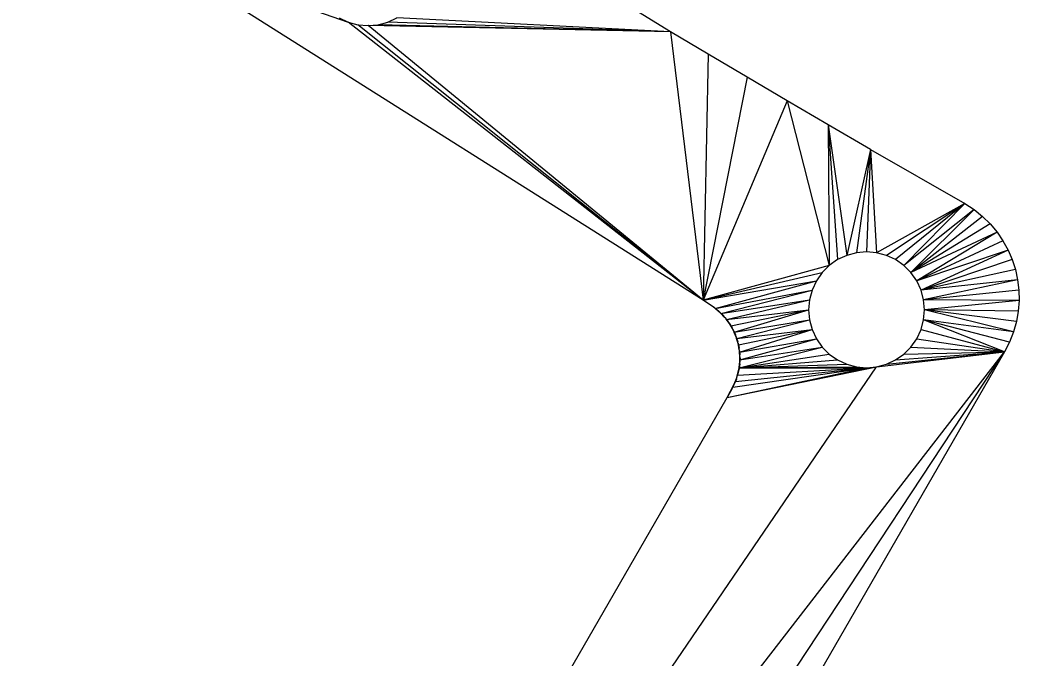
# Model space of a CAD drawing. Extents: x -94 to 59, y -4 to 130.
# Drawn here: x 31.44 to 59.02, y 31.68 to 49.33 of the extents above; entities that cross this region are included whole.
import ezdxf

# ---------------------------------------------------------------- set-up
doc = ezdxf.new("R2010")
doc.units = 0
doc.layers.get('0').update_dxf_attribs({"linetype": 'continuous'})

# ---------------------------------------------------------------- blocks, each defined once
blk = doc.blocks.new('SHAPE2DVIEW')
at = {"color": 0}
for p, q in [((35.232, 51.116), (40.501, 49.276)), ((50.302, 41.591), (35.232, 51.116)), ((40.249, 49.393), (40.501, 49.276)), ((41.596, 49.276), (41.849, 49.393)), ((49.404, 49.011), (41.849, 49.393)), ((49.404, 49.011), (48.396, 49.623)), ((40.501, 49.276), (40.771, 49.203)), ((50.302, 41.591), (40.501, 49.276)), ((40.771, 49.203), (41.049, 49.179)), ((50.302, 41.591), (40.771, 49.203)), ((41.049, 49.179), (41.326, 49.203)), ((49.404, 49.011), (41.049, 49.179)), ((50.302, 41.591), (41.049, 49.179)), ((41.326, 49.203), (41.596, 49.276)), ((49.404, 49.011), (41.326, 49.203)), ((49.404, 49.011), (41.596, 49.276)), ((50.444, 48.387), (49.404, 49.011)), ((49.404, 49.011), (50.302, 41.591)), ((50.444, 48.387), (50.302, 41.591)), ((51.516, 47.75), (50.444, 48.387)), ((51.516, 47.75), (50.302, 41.591)), ((52.62, 47.101), (51.516, 47.75)), ((52.62, 47.101), (50.302, 41.591)), ((53.757, 46.437), (52.62, 47.101)), ((52.62, 47.101), (53.784, 42.553)), ((54.925, 45.76), (53.757, 46.437)), ((53.757, 46.437), (53.784, 42.553)), ((53.757, 46.437), (54.013, 42.713)), ((53.757, 46.437), (54.265, 42.831)), ((54.925, 45.76), (54.265, 42.831)), ((54.925, 45.76), (54.535, 42.903)), ((54.925, 45.76), (54.813, 42.927)), ((54.925, 45.76), (55.09, 42.903)), ((54.925, 45.76), (57.522, 44.261)), ((57.522, 44.261), (55.09, 42.903)), ((57.522, 44.261), (55.36, 42.831)), ((57.522, 44.261), (55.613, 42.713)), ((57.522, 44.261), (55.841, 42.553)), ((57.522, 44.261), (57.78, 44.095)), ((57.78, 44.095), (55.841, 42.553)), ((57.78, 44.095), (56.038, 42.356)), ((58.015, 43.906), (56.038, 42.356)), ((57.78, 44.095), (58.015, 43.906)), ((58.015, 43.906), (58.227, 43.699)), ((58.227, 43.699), (56.038, 42.356)), ((58.227, 43.699), (58.415, 43.473)), ((58.415, 43.473), (56.038, 42.356)), ((58.415, 43.473), (56.198, 42.127)), ((58.415, 43.473), (58.579, 43.233)), ((58.579, 43.233), (56.198, 42.127)), ((58.579, 43.233), (58.718, 42.979)), ((54.265, 42.831), (54.013, 42.713)), ((54.535, 42.903), (54.265, 42.831)), ((54.813, 42.927), (54.535, 42.903)), ((55.09, 42.903), (54.813, 42.927)), ((55.36, 42.831), (55.09, 42.903)), ((55.613, 42.713), (55.36, 42.831)), ((58.718, 42.979), (56.198, 42.127)), ((58.718, 42.979), (56.316, 41.874)), ((58.718, 42.979), (58.832, 42.714)), ((53.784, 42.553), (50.302, 41.591)), ((53.784, 42.553), (53.587, 42.356)), ((54.013, 42.713), (53.784, 42.553)), ((55.841, 42.553), (55.613, 42.713)), ((56.038, 42.356), (55.841, 42.553)), ((58.832, 42.714), (56.316, 41.874)), ((58.832, 42.714), (58.92, 42.44)), ((50.302, 41.591), (53.587, 42.356)), ((53.587, 42.356), (53.427, 42.127)), ((56.198, 42.127), (56.038, 42.356)), ((58.92, 42.44), (56.316, 41.874)), ((58.92, 42.44), (58.981, 42.159)), ((50.302, 41.591), (53.427, 42.127)), ((50.63, 41.368), (53.427, 42.127)), ((53.427, 42.127), (53.309, 41.874)), ((56.316, 41.874), (56.198, 42.127)), ((58.981, 42.159), (56.316, 41.874)), ((58.981, 42.159), (56.388, 41.605)), ((58.981, 42.159), (59.015, 41.873)), ((50.63, 41.368), (53.309, 41.874)), ((50.791, 41.23), (53.309, 41.874)), ((53.309, 41.874), (53.237, 41.605)), ((56.388, 41.605), (56.316, 41.874)), ((59.015, 41.873), (56.388, 41.605)), ((59.015, 41.873), (59.022, 41.583)), ((50.612, 41.38), (50.302, 41.591)), ((50.617, 41.378), (50.575, 41.409)), ((50.71, 41.303), (50.575, 41.409)), ((50.63, 41.368), (50.617, 41.378)), ((50.617, 41.378), (50.71, 41.303)), ((50.791, 41.23), (53.237, 41.605)), ((50.943, 41.064), (53.237, 41.605)), ((53.237, 41.605), (53.213, 41.327)), ((59.022, 41.583), (56.388, 41.605)), ((56.413, 41.327), (56.388, 41.605)), ((59.022, 41.583), (56.413, 41.327)), ((59.022, 41.583), (59, 41.293)), ((50.643, 41.357), (50.63, 41.368)), ((50.735, 41.28), (50.653, 41.348)), ((50.755, 41.262), (50.665, 41.338)), ((50.734, 41.281), (50.666, 41.338)), ((50.763, 41.256), (50.71, 41.303)), ((50.846, 41.176), (50.71, 41.303)), ((50.763, 41.256), (50.846, 41.176)), ((50.763, 41.256), (50.791, 41.23)), ((50.808, 41.212), (50.791, 41.23)), ((50.869, 41.148), (50.801, 41.218)), ((50.864, 41.154), (50.822, 41.199)), ((50.9, 41.112), (50.827, 41.191)), ((50.898, 41.119), (50.846, 41.176)), ((50.979, 41.019), (50.846, 41.176)), ((50.898, 41.119), (50.979, 41.019)), ((50.898, 41.119), (50.943, 41.064)), ((50.943, 41.064), (53.213, 41.327)), ((51.068, 40.886), (53.213, 41.327)), ((51.161, 40.707), (53.213, 41.327)), ((53.213, 41.327), (53.237, 41.049)), ((56.388, 41.049), (56.413, 41.327)), ((59, 41.293), (56.413, 41.327)), ((58.95, 41.004), (56.413, 41.327)), ((58.87, 40.718), (56.413, 41.327)), ((59, 41.293), (58.95, 41.004)), ((50.995, 40.993), (50.94, 41.065)), ((50.961, 41.041), (50.943, 41.064)), ((50.989, 41.003), (50.967, 41.033)), ((51.019, 40.955), (50.975, 41.019)), ((51.018, 40.963), (50.979, 41.019)), ((51.1, 40.831), (50.979, 41.019)), ((51.018, 40.963), (51.1, 40.831)), ((51.018, 40.963), (51.068, 40.886)), ((51.109, 40.81), (51.066, 40.883)), ((51.09, 40.847), (51.068, 40.886)), ((51.105, 40.819), (51.093, 40.841)), ((51.126, 40.775), (51.094, 40.835)), ((51.121, 40.79), (51.1, 40.831)), ((51.191, 40.636), (51.1, 40.831)), ((51.161, 40.707), (53.237, 41.049)), ((51.228, 40.534), (53.237, 41.049)), ((53.237, 41.049), (53.309, 40.78)), ((56.316, 40.78), (56.388, 41.049)), ((58.87, 40.718), (56.388, 41.049)), ((58.761, 40.438), (56.388, 41.049)), ((58.621, 40.164), (56.388, 41.049)), ((58.95, 41.004), (58.87, 40.718)), ((51.121, 40.79), (51.191, 40.636)), ((51.121, 40.79), (51.161, 40.707)), ((51.197, 40.618), (51.159, 40.705)), ((51.183, 40.655), (51.161, 40.707)), ((51.195, 40.625), (51.185, 40.65)), ((51.207, 40.589), (51.185, 40.645)), ((51.204, 40.602), (51.191, 40.636)), ((51.255, 40.447), (51.191, 40.636)), ((51.204, 40.602), (51.255, 40.447)), ((51.204, 40.602), (51.228, 40.534)), ((51.228, 40.534), (53.309, 40.78)), ((51.277, 40.357), (53.309, 40.78)), ((51.309, 40.159), (53.309, 40.78)), ((53.309, 40.78), (53.427, 40.527)), ((56.198, 40.527), (56.316, 40.78)), ((56.316, 40.78), (58.621, 40.164)), ((58.87, 40.718), (58.761, 40.438)), ((51.26, 40.422), (51.226, 40.533)), ((51.244, 40.48), (51.228, 40.534)), ((51.259, 40.428), (51.246, 40.472)), ((51.265, 40.401), (51.251, 40.453)), ((51.266, 40.402), (51.255, 40.447)), ((51.294, 40.267), (51.255, 40.447)), ((51.266, 40.402), (51.294, 40.267)), ((51.266, 40.402), (51.277, 40.357)), ((51.299, 40.228), (51.276, 40.349)), ((51.283, 40.322), (51.277, 40.357)), ((51.298, 40.235), (51.286, 40.306)), ((51.299, 39.722), (53.587, 40.299)), ((51.309, 40.159), (53.427, 40.527)), ((51.318, 39.945), (53.427, 40.527)), ((51.318, 39.945), (53.587, 40.299)), ((53.427, 40.527), (53.587, 40.299)), ((53.587, 40.299), (53.784, 40.102)), ((55.841, 40.102), (56.038, 40.299)), ((56.038, 40.299), (56.198, 40.527)), ((56.038, 40.299), (58.621, 40.164)), ((56.198, 40.527), (58.621, 40.164)), ((58.761, 40.438), (58.621, 40.164)), ((31.441, 5.049), (58.621, 40.164)), ((32.776, 0.982), (58.621, 40.164)), ((58.621, 40.164), (34.15, -2.264)), ((51.301, 40.208), (51.291, 40.267)), ((51.305, 40.196), (51.294, 40.267)), ((51.316, 40.083), (51.294, 40.267)), ((51.299, 39.722), (53.784, 40.102)), ((51.305, 40.196), (51.316, 40.083)), ((51.305, 40.196), (51.309, 40.159)), ((51.316, 40.034), (51.308, 40.148)), ((51.31, 40.139), (51.309, 40.159)), ((51.316, 40.043), (51.311, 40.119)), ((51.316, 40.006), (51.312, 40.083)), ((51.319, 39.99), (51.316, 40.083)), ((51.316, 39.881), (51.316, 40.083)), ((53.784, 40.102), (54.013, 39.942)), ((55.09, 39.752), (58.621, 40.164)), ((55.36, 39.824), (58.621, 40.164)), ((55.613, 39.942), (58.621, 40.164)), ((55.613, 39.942), (55.841, 40.102)), ((55.841, 40.102), (58.621, 40.164)), ((31.441, 5.049), (55.09, 39.752)), ((50.966, 38.901), (55.09, 39.752)), ((50.966, 38.901), (54.813, 39.727)), ((51.123, 39.189), (54.813, 39.727)), ((51.194, 39.345), (54.813, 39.727)), ((51.254, 39.521), (54.813, 39.727)), ((51.289, 39.665), (51.316, 39.881)), ((51.313, 39.839), (51.289, 39.665)), ((51.313, 39.839), (51.294, 39.691)), ((51.294, 39.691), (51.299, 39.722)), ((51.299, 39.722), (54.013, 39.942)), ((51.313, 39.839), (51.299, 39.722)), ((51.299, 39.722), (54.265, 39.824)), ((51.299, 39.722), (54.535, 39.752)), ((51.299, 39.722), (54.813, 39.727)), ((51.305, 39.797), (51.316, 39.916)), ((51.313, 39.839), (51.316, 39.881)), ((51.314, 39.864), (51.316, 39.919)), ((51.314, 39.869), (51.316, 39.898)), ((51.319, 39.99), (51.316, 39.881)), ((51.317, 39.915), (51.318, 39.945)), ((51.319, 39.99), (51.318, 39.945)), ((54.013, 39.942), (54.265, 39.824)), ((54.265, 39.824), (54.535, 39.752)), ((54.535, 39.752), (54.813, 39.727)), ((54.813, 39.727), (55.09, 39.752)), ((55.09, 39.752), (55.36, 39.824)), ((55.36, 39.824), (55.613, 39.942)), ((51.153, 39.251), (51.231, 39.448)), ((51.213, 39.403), (51.227, 39.442)), ((51.219, 39.411), (51.231, 39.448)), ((51.223, 39.426), (51.291, 39.68)), ((51.227, 39.436), (51.254, 39.521)), ((51.29, 39.677), (51.254, 39.521)), ((51.284, 39.655), (51.292, 39.693)), ((51.294, 39.691), (51.289, 39.665)), ((50.966, 38.901), (51.153, 39.251)), ((51.104, 39.15), (51.153, 39.251)), ((51.104, 39.15), (51.123, 39.189)), ((51.123, 39.189), (51.131, 39.206)), ((51.127, 39.202), (51.198, 39.365)), ((51.134, 39.215), (51.17, 39.295)), ((51.142, 39.231), (51.166, 39.284)), ((51.219, 39.411), (51.153, 39.251)), ((51.171, 39.294), (51.194, 39.345)), ((51.175, 39.305), (51.194, 39.345)), ((51.219, 39.411), (51.194, 39.345)), ((31.441, 5.049), (50.966, 38.901)), ((51.104, 39.15), (50.966, 38.901))]:
    blk.add_line(p, q, dxfattribs=at)

msp = doc.modelspace()

# ---------------------------------------------------------------- block references
msp.add_blockref('SHAPE2DVIEW', (0, 0))

doc.saveas('drawing.dxf')
